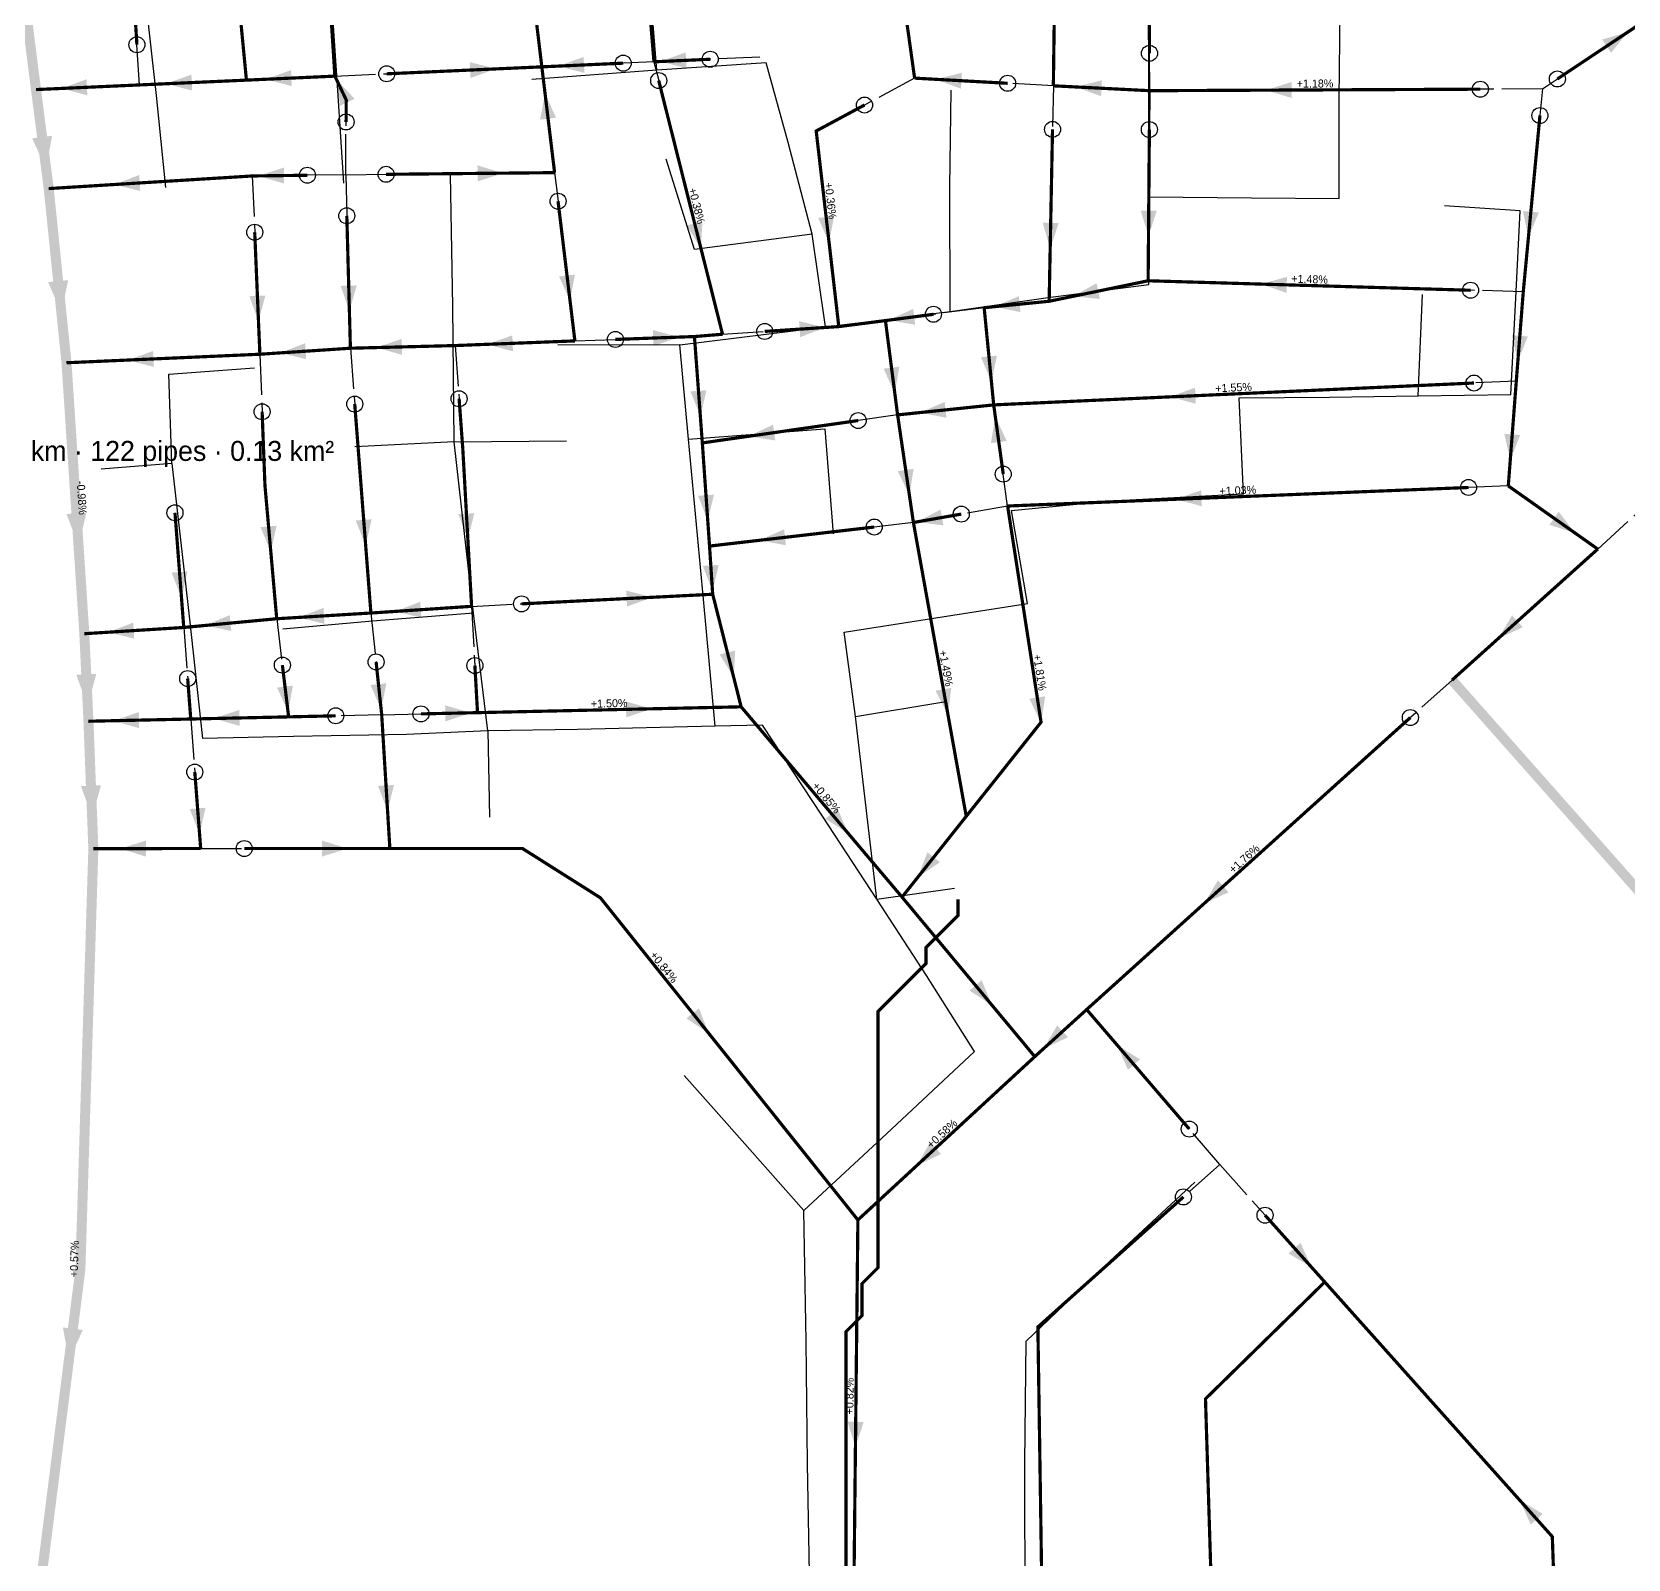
# Model space of a CAD drawing. Header units: metres. Extents: x 441395 to 476894, y 2561381 to 2578972.
# Drawn here: x 450336.9 to 450735.7, y 2569277.3 to 2569658.9 of the extents above; entities that cross this region are included whole.
import ezdxf
from ezdxf.enums import TextEntityAlignment as Align

# ---------------------------------------------------------------- set-up
doc = ezdxf.new("R2010")
doc.units = ezdxf.units.M
doc.header["$LTSCALE"] = 8
doc.linetypes.add('DASHDOT', pattern=[3.556, 2.54, -0.508, 0, -0.508])
doc.linetypes.add('DASHED', pattern=[1.524, 1.27, -0.254])
for name, color, linetype in [('A_ARROWS', 7, 'Continuous'), ('A_BRANCH', 7, 'Continuous'), ('A_BUILT_2006', 252, 'Continuous'), ('A_CATCH_LABEL', 7, 'Continuous'), ('A_GRADIENT', 8, 'Continuous'), ('A_HEAD_GAP', 8, 'Continuous'), ('A_HEADS', 8, 'Continuous'), ('A_LATERAL', 7, 'Continuous'), ('A_STREAMS', 5, 'Continuous'), ('A_SUBMAIN', 7, 'Continuous')]:
    doc.layers.add(name, color=color, linetype=linetype)

msp = doc.modelspace()

# ---------------------------------------------------------------- linework, layer by layer
at = {"layer": 'A_ARROWS', "color": 1}
for points in [[(450735.62, 2569658.91), (450731.4, 2569653.7), (450729.18, 2569657.03)], [(450493.9, 2569651.55), (450500.21, 2569653.83), (450500.39, 2569649.84)], [(450452.75, 2569649.7), (450446.45, 2569647.41), (450446.27, 2569651.41)], [(450468.4, 2569650.4), (450474.7, 2569652.69), (450474.88, 2569648.69)], [(450344.2, 2569644.81), (450350.51, 2569647.1), (450350.69, 2569643.1)], [(450370.4, 2569645.99), (450376.7, 2569648.28), (450376.88, 2569644.28)], [(450395.29, 2569647.11), (450401.59, 2569649.4), (450401.77, 2569645.4)], [(450412.91, 2569647.13), (450417.47, 2569642.21), (450413.86, 2569640.49)], [(450562.7, 2569647.09), (450569.21, 2569648.74), (450568.98, 2569644.74)], [(450597.7, 2569645.18), (450604.2, 2569646.86), (450603.99, 2569642.86)], [(450645.19, 2569644.39), (450651.58, 2569646.42), (450651.6, 2569642.42)], [(450465.06, 2569643.61), (450467.81, 2569637.49), (450463.84, 2569637.02)], [(450340.41, 2569624.72), (450336.91, 2569632.34), (450341.87, 2569632.98)], [(450357.4, 2569620.8), (450363.67, 2569623.19), (450363.92, 2569619.2)], [(450393.43, 2569622.96), (450399.8, 2569625.04), (450399.85, 2569621.04)], [(450454.6, 2569623.64), (450448.22, 2569621.58), (450448.18, 2569625.58)], [(450615.84, 2569607.87), (450613.9, 2569614.28), (450617.89, 2569614.25)], [(450710.77, 2569607.63), (450709.38, 2569614.19), (450713.37, 2569613.81)], [(450504, 2569604.87), (450500.5, 2569610.59), (450504.38, 2569611.57)], [(450536.03, 2569606.33), (450533.3, 2569612.45), (450537.28, 2569612.91)], [(450591.28, 2569604.81), (450589.41, 2569611.25), (450593.4, 2569611.17)], [(450471.31, 2569591.71), (450468.56, 2569597.83), (450472.53, 2569598.3)], [(450344.22, 2569588.7), (450340.92, 2569596.4), (450345.9, 2569596.91)], [(450416.18, 2569589.13), (450414, 2569595.47), (450418, 2569595.58)], [(450597, 2569592.87), (450602.86, 2569596.12), (450603.67, 2569592.2)], [(450643.98, 2569595.92), (450650.44, 2569597.73), (450650.32, 2569593.73)], [(450393.46, 2569586.58), (450391.19, 2569592.89), (450395.19, 2569593.06)], [(450577.3, 2569590.27), (450583.47, 2569592.89), (450583.86, 2569588.91)], [(450535.05, 2569585.08), (450528.79, 2569582.66), (450528.53, 2569586.65)], [(450550.95, 2569586.9), (450557.03, 2569589.72), (450557.55, 2569585.75)], [(450422.9, 2569580.06), (450429.25, 2569582.22), (450429.35, 2569578.22)], [(450450.58, 2569580.87), (450456.89, 2569583.11), (450457.05, 2569579.12)], [(450498.49, 2569582.67), (450492.17, 2569580.44), (450492.02, 2569584.43)], [(450708.13, 2569576.62), (450706.63, 2569583.15), (450710.62, 2569582.84)], [(450360.82, 2569576.93), (450367.13, 2569579.21), (450367.3, 2569575.22)], [(450398.86, 2569578.72), (450405.12, 2569581.14), (450405.38, 2569577.15)], [(450576.6, 2569571.47), (450573.99, 2569577.64), (450577.97, 2569578.03)], [(450552.44, 2569568.69), (450549.64, 2569574.78), (450553.61, 2569575.29)], [(450621.17, 2569567.74), (450627.47, 2569570.03), (450627.65, 2569566.03)], [(450503.87, 2569562.87), (450501.4, 2569569.11), (450505.39, 2569569.4)], [(450558.78, 2569563.82), (450564.93, 2569566.47), (450565.35, 2569562.49)], [(450577.57, 2569562.77), (450580.43, 2569556.71), (450576.46, 2569556.16)], [(450515.98, 2569557.9), (450522.03, 2569560.79), (450522.6, 2569556.83)], [(450706.24, 2569551.98), (450704.73, 2569558.52), (450708.72, 2569558.21)], [(450556.1, 2569543.14), (450553.19, 2569549.18), (450557.15, 2569549.76)], [(450505.72, 2569536.78), (450503.28, 2569543.02), (450507.27, 2569543.3)], [(450622.71, 2569542.16), (450629.02, 2569544.41), (450629.18, 2569540.41)], [(450348.5, 2569530.64), (450345.48, 2569538.46), (450350.47, 2569538.79)], [(450445.77, 2569532.15), (450443.42, 2569538.43), (450447.41, 2569538.65)], [(450557.95, 2569536.49), (450563.91, 2569539.56), (450564.6, 2569535.62)], [(450722.41, 2569533.71), (450716.03, 2569535.77), (450718.34, 2569539.03)], [(450396.55, 2569528.98), (450393.99, 2569535.18), (450397.98, 2569535.53)], [(450420.24, 2569530.62), (450417.75, 2569536.85), (450421.74, 2569537.15)], [(450518.65, 2569531.9), (450524.78, 2569534.62), (450525.24, 2569530.65)], [(450374.22, 2569517.58), (450371.74, 2569523.81), (450375.73, 2569524.12)], [(450506.9, 2569519.23), (450504.48, 2569525.49), (450508.47, 2569525.75)], [(450491.84, 2569517.65), (450485.55, 2569515.33), (450485.35, 2569519.33)], [(450403.44, 2569512.62), (450409.71, 2569515), (450409.95, 2569511.01)], [(450427.62, 2569514.12), (450433.88, 2569516.54), (450434.14, 2569512.55)], [(450355.9, 2569508.92), (450362.16, 2569511.32), (450362.41, 2569507.33)], [(450380.1, 2569510.61), (450386.28, 2569513.2), (450386.66, 2569509.22)], [(450703.27, 2569507.38), (450706.69, 2569513.14), (450709.36, 2569510.17)], [(450512.19, 2569497.65), (450508.69, 2569503.37), (450512.57, 2569504.34)], [(450350.8, 2569490.43), (450347.93, 2569498.3), (450352.92, 2569498.53)], [(450400.86, 2569488.98), (450398.1, 2569495.09), (450402.07, 2569495.57)], [(450424.11, 2569489.59), (450421.45, 2569495.74), (450425.42, 2569496.17)], [(450565.73, 2569488.35), (450562.63, 2569494.3), (450566.57, 2569495)], [(450446.54, 2569488.78), (450440.18, 2569486.64), (450440.1, 2569490.64)], [(450491.71, 2569489.78), (450485.35, 2569487.64), (450485.26, 2569491.64)], [(450589.02, 2569486.28), (450586.07, 2569492.3), (450590.02, 2569492.91)], [(450357.2, 2569486.8), (450363.56, 2569488.95), (450363.65, 2569484.95)], [(450382.33, 2569487.36), (450388.68, 2569489.5), (450388.77, 2569485.5)], [(450351.91, 2569462.58), (450349.1, 2569470.48), (450354.1, 2569470.67)], [(450425.72, 2569464.24), (450423.33, 2569470.51), (450427.32, 2569470.75)], [(450378.74, 2569458.52), (450376.26, 2569464.75), (450380.24, 2569465.05)], [(450540.76, 2569458.7), (450535.1, 2569462.29), (450538.15, 2569464.87)], [(450358.93, 2569454.85), (450365.33, 2569456.85), (450365.33, 2569452.85)], [(450415.73, 2569454.87), (450409.33, 2569452.86), (450409.33, 2569456.86)], [(450558.19, 2569447.68), (450560.6, 2569453.93), (450563.73, 2569451.44)], [(450629.77, 2569441.14), (450633.18, 2569446.91), (450635.86, 2569443.94)], [(450576.72, 2569415.73), (450571.09, 2569419.38), (450574.16, 2569421.93)], [(450505.96, 2569408.68), (450500.41, 2569412.43), (450503.53, 2569414.93)], [(450589.65, 2569404.88), (450593.05, 2569410.66), (450595.73, 2569407.7)], [(450608.05, 2569405.72), (450613.73, 2569402.17), (450610.7, 2569399.56)], [(450557.97, 2569375.66), (450561.31, 2569381.47), (450564.03, 2569378.53)], [(450656.58, 2569350.23), (450650.83, 2569353.67), (450653.81, 2569356.34)], [(450346.08, 2569326.93), (450344.6, 2569335.18), (450349.57, 2569334.56)], [(450542.61, 2569305.21), (450540.68, 2569311.63), (450544.68, 2569311.58)], [(450708.58, 2569292.04), (450714.33, 2569288.6), (450711.35, 2569285.93)]]:
    msp.add_solid(points, dxfattribs=at)
at = {"layer": 'A_BRANCH', "color": 1, "const_width": 0.8}
for points in [[(450363.08, 2569655.74), (450357.68, 2569743.34), (450353.2, 2569791.4), (450339.48, 2569890.45)], [(450425.5, 2569648.47), (450464.26, 2569650.21)], [(450580.65, 2569646.1), (450557.4, 2569647.39)], [(450698.76, 2569644.63), (450616.14, 2569644.25)], [(450713.65, 2569638.04), (450709.48, 2569593.99)], [(450591.86, 2569634.59), (450591.02, 2569591.63)], [(450616.06, 2569634.54), (450615.75, 2569596.75)], [(450425.34, 2569623.35), (450467.45, 2569623.77)], [(450696.32, 2569594.38), (450615.75, 2569596.75)], [(450482.64, 2569582.09), (450502.39, 2569582.81)], [(450697.17, 2569571.2), (450577.16, 2569565.73)], [(450579.55, 2569548.43), (450577.16, 2569565.73)], [(450695.8, 2569545.09), (450580.64, 2569540.46)], [(450569.07, 2569538.44), (450557.1, 2569536.34)], [(450459.19, 2569516.01), (450506.95, 2569518.41)], [(450399.43, 2569500.71), (450401, 2569487.77)], [(450422.85, 2569501.49), (450424.25, 2569488.29)], [(450447.53, 2569500.59), (450448.19, 2569488.82)], [(450434.06, 2569488.51), (450448.19, 2569488.82)], [(450681.27, 2569487.59), (450676.33, 2569483.16), (450600.39, 2569414.63)], [(450377.55, 2569473.98), (450379.02, 2569454.86)], [(450389.9, 2569454.86), (450426.29, 2569454.87)], [(450626.04, 2569384.76), (450600.39, 2569414.63)], [(450644.96, 2569363.23), (450659.88, 2569346.54)]]:
    msp.add_lwpolyline(points, dxfattribs=at)
at = {"layer": 'A_BRANCH', "color": 1, "linetype": 'DASHED', "const_width": 0.8}
for points in [[(450616.09, 2569653.59), (450616.03, 2569666.57)], [(450484.59, 2569651.13), (450464.26, 2569650.21)], [(450415.35, 2569636.43), (450415.39, 2569641.93), (450412.55, 2569647.89)], [(450493.46, 2569646.78), (450509.41, 2569583.39)], [(450544.88, 2569640.67), (450532.81, 2569634.18), (450538.46, 2569585.3)], [(450468.31, 2569616.62), (450472.52, 2569581.72)], [(450415.53, 2569612.98), (450416.43, 2569579.89)], [(450392.52, 2569608.87), (450393.81, 2569578.39)], [(450562.11, 2569588.37), (450550.11, 2569586.8)], [(450519.96, 2569584.09), (450538.46, 2569585.3)], [(450417.51, 2569565.94), (450421.55, 2569513.72)], [(450443.59, 2569567.27), (450444.51, 2569554.79), (450446.71, 2569515.39)], [(450394.37, 2569564.02), (450395.08, 2569545.56), (450398.02, 2569512.29)], [(450543.3, 2569561.82), (450504.36, 2569556.23)], [(450547.32, 2569535.21), (450506.16, 2569530.45)], [(450375.77, 2569497.33), (450376.54, 2569487.23)], [(450412.76, 2569488.03), (450401, 2569487.77)], [(450720.44, 2569175.59), (450716.74, 2569282.9), (450659.88, 2569346.54)]]:
    msp.add_lwpolyline(points, dxfattribs=at)
at = {"layer": 'A_BUILT_2006', "color": 252}
for points in [[(450365.02, 2569669.22), (450367.91, 2569643.02)], [(450411.59, 2569667.98), (450413.22, 2569644.27)], [(450492.99, 2569649.41), (450491.37, 2569669.2)], [(450615.94, 2569643.46), (450615.98, 2569665.04)], [(450663.46, 2569642.24), (450663.75, 2569664.21)], [(450520.3, 2569651.23), (450492.99, 2569649.41)], [(450525.81, 2569631.31), (450520.3, 2569651.23)], [(450492.99, 2569649.41), (450461.79, 2569647.04)], [(450367.91, 2569643.02), (450370.22, 2569620.03)], [(450413.22, 2569644.27), (450414.67, 2569621.15)], [(450566.23, 2569620.26), (450566.57, 2569644.38)], [(450615.93, 2569617.7), (450615.94, 2569643.46)], [(450663.44, 2569617.35), (450663.46, 2569642.24)], [(450531.83, 2569608.4), (450525.81, 2569631.31)], [(450502.41, 2569604.57), (450495.33, 2569627.14)], [(450442, 2569590.34), (450441.45, 2569623.21)], [(450566.25, 2569589.04), (450566.23, 2569620.26)], [(450615.91, 2569595.8), (450615.93, 2569617.7)], [(450615.93, 2569617.7), (450641.59, 2569617.46)], [(450641.59, 2569617.46), (450663.44, 2569617.35)], [(450708.7, 2569614.2), (450689.76, 2569615.48)], [(450707.6, 2569592.39), (450708.7, 2569614.2)], [(450531.83, 2569608.4), (450502.41, 2569604.57)], [(450535.15, 2569585.22), (450531.83, 2569608.4)], [(450590.8, 2569592.55), (450615.91, 2569595.8)], [(450442.36, 2569556.47), (450442, 2569590.34)], [(450566.25, 2569589.04), (450590.8, 2569592.55)], [(450683.18, 2569568.01), (450684.28, 2569593.29)], [(450706.4, 2569568.32), (450707.6, 2569592.39)], [(450535.15, 2569585.22), (450566.25, 2569589.04)], [(450498.78, 2569580.73), (450535.15, 2569585.22)], [(450498.78, 2569580.73), (450468.29, 2569580.64)], [(450500.91, 2569557.18), (450498.78, 2569580.73)], [(450371.05, 2569573.45), (450392.49, 2569575.02)], [(450371.85, 2569551.06), (450371.05, 2569573.45)], [(450638.51, 2569567.5), (450661.1, 2569567.65)], [(450639.61, 2569543.52), (450638.51, 2569567.5)], [(450661.1, 2569567.65), (450683.18, 2569568.01)], [(450683.18, 2569568.01), (450706.4, 2569568.32)], [(450500.91, 2569557.18), (450534.96, 2569559.78)], [(450534.96, 2569559.78), (450537.06, 2569533.47)], [(450442.36, 2569556.47), (450417.57, 2569555.28)], [(450442.36, 2569556.47), (450470.46, 2569556.72)], [(450447.2, 2569513.71), (450442.36, 2569556.47)], [(450504.66, 2569517.21), (450500.91, 2569557.18)], [(450371.85, 2569551.06), (450354.19, 2569549.68)], [(450376.31, 2569512.2), (450371.86, 2569551.06), (450371.85, 2569551.06)], [(450606.41, 2569541.78), (450639.61, 2569543.52)], [(450581.64, 2569539.3), (450606.41, 2569541.78)], [(450585.6, 2569516.12), (450581.64, 2569539.3)], [(450507.54, 2569485.44), (450504.66, 2569517.21)], [(450561.58, 2569512.35), (450585.6, 2569516.12)], [(450379.57, 2569482.38), (450376.31, 2569512.2)], [(450421.92, 2569511.69), (450399.51, 2569509.67)], [(450447.2, 2569513.71), (450421.92, 2569511.69)], [(450450.8, 2569484.24), (450447.2, 2569513.71)], [(450539.84, 2569508.96), (450561.58, 2569512.35)], [(450542.6, 2569487.89), (450539.84, 2569508.96)], [(450542.6, 2569487.89), (450564.71, 2569491.55)], [(450545.72, 2569461.42), (450542.6, 2569487.89)], [(450402.22, 2569482.9), (450379.57, 2569482.38)], [(450430.44, 2569483.38), (450402.22, 2569482.9)], [(450450.8, 2569484.24), (450430.44, 2569483.38)], [(450473.18, 2569484.57), (450450.8, 2569484.24)], [(450450.8, 2569484.24), (450451.2, 2569462.69)], [(450507.54, 2569485.44), (450473.18, 2569484.57)], [(450519.39, 2569485.66), (450507.54, 2569485.44)], [(450534.39, 2569462.96), (450519.39, 2569485.66)], [(450547.95, 2569442.21), (450534.39, 2569462.96)], [(450547.95, 2569442.21), (450545.72, 2569461.42)], [(450547.95, 2569442.21), (450567.4, 2569444.99)], [(450560.38, 2569423.14), (450547.95, 2569442.21)], [(450572.34, 2569404.17), (450560.38, 2569423.14)], [(450550.4, 2569383.59), (450572.34, 2569404.17)], [(450509.8, 2569386.89), (450499.86, 2569398.12)], [(450529.69, 2569364.43), (450509.8, 2569386.89)], [(450529.69, 2569364.43), (450550.4, 2569383.59)], [(450606.15, 2569351.75), (450627.39, 2569371.51)], [(450530.31, 2569331.72), (450529.69, 2569364.43)], [(450585.28, 2569331.73), (450606.15, 2569351.75)], [(450530.66, 2569301.06), (450530.31, 2569331.72)], [(450584.98, 2569301.37), (450585.28, 2569331.73)], [(450531.1, 2569273.72), (450530.66, 2569301.06)], [(450585.03, 2569263.02), (450584.98, 2569301.37)]]:
    msp.add_lwpolyline(points, dxfattribs=at)
at = {"layer": 'A_HEAD_GAP', "color": 8, "linetype": 'DASHED'}
for points in [[(450363.7, 2569645.69), (450363.08, 2569655.74)], [(450616.14, 2569644.25), (450616.09, 2569653.59)], [(450492.28, 2569651.47), (450484.59, 2569651.13)], [(450492.28, 2569651.47), (450493.46, 2569646.78)], [(450518.7, 2569652.66), (450506.33, 2569652.11)], [(450412.55, 2569647.89), (450425.5, 2569648.47)], [(450557.4, 2569647.39), (450544.88, 2569640.67)], [(450592.07, 2569645.47), (450580.65, 2569646.1)], [(450714.28, 2569644.7), (450718, 2569647.18)], [(450592.07, 2569645.47), (450591.86, 2569634.59)], [(450616.14, 2569644.25), (450616.06, 2569634.54)], [(450714.28, 2569644.7), (450698.76, 2569644.63)], [(450714.28, 2569644.7), (450713.65, 2569638.04)], [(450415.25, 2569623.25), (450415.35, 2569636.43)], [(450391.92, 2569622.94), (450392.52, 2569608.87)], [(450415.25, 2569623.25), (450405.68, 2569623.12)], [(450415.25, 2569623.25), (450425.34, 2569623.35)], [(450415.25, 2569623.25), (450415.53, 2569612.98)], [(450467.45, 2569623.77), (450468.31, 2569616.62)], [(450709.48, 2569593.99), (450696.32, 2569594.38)], [(450574.78, 2569590.02), (450562.11, 2569588.37)], [(450472.52, 2569581.72), (450482.64, 2569582.09)], [(450509.41, 2569583.39), (450519.96, 2569584.09)], [(450393.81, 2569578.39), (450394.37, 2569564.02)], [(450416.43, 2569579.89), (450417.51, 2569565.94)], [(450442.61, 2569580.56), (450443.59, 2569567.27)], [(450707.74, 2569571.68), (450697.17, 2569571.2)], [(450553.15, 2569563.23), (450543.3, 2569561.82)], [(450580.64, 2569540.46), (450579.55, 2569548.43)], [(450705.74, 2569545.49), (450695.8, 2569545.09)], [(450580.64, 2569540.46), (450569.07, 2569538.44)], [(450728.09, 2569529.7), (450740.28, 2569540.89)], [(450557.1, 2569536.34), (450547.32, 2569535.21)], [(450446.71, 2569515.39), (450459.19, 2569516.01)], [(450446.71, 2569515.39), (450447.53, 2569500.59)], [(450374.79, 2569510.11), (450375.77, 2569497.33)], [(450398.02, 2569512.29), (450399.43, 2569500.71)], [(450421.55, 2569513.72), (450422.85, 2569501.49)], [(450691.68, 2569496.96), (450681.27, 2569487.59)], [(450376.54, 2569487.23), (450377.55, 2569473.98)], [(450424.25, 2569488.29), (450412.76, 2569488.03)], [(450424.25, 2569488.29), (450434.06, 2569488.51)], [(450379.02, 2569454.86), (450389.9, 2569454.86)], [(450633.64, 2569375.91), (450626.04, 2569384.76)], [(450633.64, 2569375.91), (450624.56, 2569367.79)], [(450633.64, 2569375.91), (450644.96, 2569363.23)]]:
    msp.add_lwpolyline(points, dxfattribs=at)
at = {"layer": 'A_HEADS', "color": 1}
for centre in [(450363.08, 2569655.74), (450506.33, 2569652.11), (450616.09, 2569653.59), (450425.5, 2569648.47), (450484.59, 2569651.13), (450493.46, 2569646.78), (450580.65, 2569646.1), (450698.76, 2569644.63), (450718, 2569647.18), (450544.88, 2569640.67), (450415.35, 2569636.43), (450713.65, 2569638.04), (450591.86, 2569634.59), (450616.06, 2569634.54), (450405.68, 2569623.12), (450425.34, 2569623.35), (450468.31, 2569616.62), (450415.53, 2569612.98), (450392.52, 2569608.87), (450696.32, 2569594.38), (450562.11, 2569588.37), (450519.96, 2569584.09), (450482.64, 2569582.09), (450697.17, 2569571.2), (450394.37, 2569564.02), (450417.51, 2569565.94), (450443.59, 2569567.27), (450543.3, 2569561.82), (450579.55, 2569548.43), (450695.8, 2569545.09), (450372.6, 2569538.77), (450569.07, 2569538.44), (450547.32, 2569535.21), (450459.19, 2569516.01), (450399.43, 2569500.71), (450422.85, 2569501.49), (450447.53, 2569500.59), (450375.77, 2569497.33), (450434.06, 2569488.51), (450412.76, 2569488.03), (450681.27, 2569487.59), (450377.55, 2569473.98), (450389.9, 2569454.86), (450626.04, 2569384.76), (450624.56, 2569367.79), (450644.96, 2569363.23)]:
    msp.add_circle(centre, 2, dxfattribs=at)
at = {"layer": 'A_LATERAL', "color": 1, "linetype": 'DASHDOT', "const_width": 0.8}
for points in [[(450368.52, 2569852.68), (450375.23, 2569806.29), (450380.9, 2569746.44), (450390.45, 2569646.89)], [(450398.28, 2569810.85), (450406.73, 2569738.26), (450412.55, 2569647.89)], [(450557.4, 2569647.39), (450552.79, 2569680.44)], [(450492.28, 2569651.47), (450490.21, 2569676.34)], [(450464.26, 2569650.21), (450461.55, 2569672.73)], [(450506.33, 2569652.11), (450492.28, 2569651.47)], [(450472.52, 2569581.72), (450442.61, 2569580.56)], [(450442.61, 2569580.56), (450416.43, 2569579.89)], [(450705.74, 2569545.49), (450728.09, 2569529.7)], [(450372.6, 2569538.77), (450374.79, 2569510.11)], [(450446.71, 2569515.39), (450421.55, 2569513.72)], [(450376.54, 2569487.23), (450350.98, 2569486.67)], [(450401, 2569487.77), (450376.54, 2569487.23)], [(450379.02, 2569454.86), (450352.2, 2569454.85)]]:
    msp.add_lwpolyline(points, dxfattribs=at)
at = {"layer": 'A_LATERAL', "color": 1, "linetype": 'DASHED', "const_width": 0.8}
for points in [[(450592.07, 2569645.47), (450592.7, 2569693.41)], [(450467.45, 2569623.77), (450464.26, 2569650.21)], [(450412.55, 2569647.89), (450390.45, 2569646.89)], [(450405.68, 2569623.12), (450391.92, 2569622.94)], [(450591.02, 2569591.63), (450574.78, 2569590.02)], [(450574.78, 2569590.02), (450577.16, 2569565.73)], [(450538.46, 2569585.3), (450550.11, 2569586.8)], [(450550.11, 2569586.8), (450553.15, 2569563.23)], [(450509.41, 2569583.39), (450502.39, 2569582.81)], [(450416.43, 2569579.89), (450393.81, 2569578.39)], [(450577.16, 2569565.73), (450553.15, 2569563.23)], [(450506.16, 2569530.45), (450506.95, 2569518.41)], [(450421.55, 2569513.72), (450398.02, 2569512.29)], [(450374.79, 2569510.11), (450349.95, 2569508.55)], [(450398.02, 2569512.29), (450374.79, 2569510.11)], [(450570.3, 2569462.92), (450554.26, 2569442.73)], [(450554.26, 2569442.73), (450587.43, 2569402.86)], [(450659.88, 2569346.54), (450630.08, 2569317.34), (450635.19, 2569151.97)]]:
    msp.add_lwpolyline(points, dxfattribs=at)
at = {"layer": 'A_LATERAL', "color": 1, "const_width": 0.8}
for points in [[(450718, 2569647.18), (450741.81, 2569663.04)], [(450363.7, 2569645.69), (450337.87, 2569644.53)], [(450390.45, 2569646.89), (450363.7, 2569645.69)], [(450616.14, 2569644.25), (450592.07, 2569645.47)], [(450391.92, 2569622.94), (450341.05, 2569619.79)], [(450615.75, 2569596.75), (450591.02, 2569591.63)], [(450709.48, 2569593.99), (450707.74, 2569571.68)], [(450502.39, 2569582.81), (450504.36, 2569556.23)], [(450393.81, 2569578.39), (450345.49, 2569576.26)], [(450707.74, 2569571.68), (450705.74, 2569545.49)], [(450553.15, 2569563.23), (450557.1, 2569536.34)], [(450504.36, 2569556.23), (450506.16, 2569530.45)], [(450580.64, 2569540.46), (450589, 2569486.44), (450570.3, 2569462.92)], [(450557.1, 2569536.34), (450570.3, 2569462.92)], [(450728.09, 2569529.7), (450691.68, 2569496.96)], [(450506.95, 2569518.41), (450514.06, 2569490.28)], [(450448.19, 2569488.82), (450514.06, 2569490.28)], [(450514.06, 2569490.28), (450554.26, 2569442.73)], [(450424.25, 2569488.29), (450426.29, 2569454.87)], [(450426.29, 2569454.87), (450459.41, 2569454.88), (450478.89, 2569442.56), (450543.23, 2569362.05)], [(450600.39, 2569414.63), (450587.43, 2569402.86)], [(450587.43, 2569402.86), (450543.23, 2569362.05)], [(450624.56, 2569367.79), (450588.2, 2569335.3), (450591, 2569150.89)], [(450543.23, 2569362.05), (450542.28, 2569273.98)]]:
    msp.add_lwpolyline(points, dxfattribs=at)
at = {"layer": 'A_STREAMS', "color": 5, "const_width": 0.8}
msp.add_lwpolyline([(450568.25, 2569442.15), (450568.25, 2569438.15), (450564.25, 2569434.15), (450560.25, 2569430.15), (450560.25, 2569426.15), (450556.25, 2569422.14), (450552.25, 2569418.14), (450548.24, 2569414.14), (450548.24, 2569410.14), (450548.24, 2569406.14), (450548.24, 2569402.13), (450548.24, 2569398.13), (450548.24, 2569394.13), (450548.24, 2569390.13), (450548.24, 2569386.13), (450548.24, 2569382.13), (450548.24, 2569378.12), (450548.24, 2569374.12), (450548.24, 2569370.12), (450548.24, 2569366.12), (450548.24, 2569362.12), (450548.24, 2569358.11), (450548.24, 2569354.11), (450548.24, 2569350.11), (450544.24, 2569346.11), (450544.24, 2569342.11), (450544.24, 2569338.11), (450540.24, 2569334.1), (450540.24, 2569330.1), (450540.24, 2569326.1), (450540.24, 2569322.1), (450540.24, 2569318.1), (450540.24, 2569314.1), (450540.24, 2569310.09), (450540.24, 2569306.09), (450540.24, 2569302.09), (450540.24, 2569298.09), (450540.24, 2569294.09), (450540.24, 2569290.08), (450540.24, 2569286.08), (450540.24, 2569282.08), (450540.24, 2569278.08), (450540.24, 2569274.08)], dxfattribs=at)
at = {"layer": 'A_SUBMAIN', "color": 1, "linetype": 'DASHDOT', "const_width": 2.5}
for points in [[(450304.53, 2569891), (450316.05, 2569823.21), (450323.45, 2569758.24), (450337.87, 2569644.53)], [(450337.87, 2569644.53), (450341.05, 2569619.79)], [(450341.05, 2569619.79), (450345.49, 2569576.26)], [(450345.49, 2569576.26), (450349.95, 2569508.55)], [(450691.68, 2569496.96), (450789.45, 2569386.45)]]:
    msp.add_lwpolyline(points, dxfattribs=at)
at = {"layer": 'A_SUBMAIN', "color": 1, "linetype": 'DASHED', "const_width": 2.5}
for points in [[(450349.95, 2569508.55), (450350.98, 2569486.67)], [(450350.98, 2569486.67), (450352.2, 2569454.85)]]:
    msp.add_lwpolyline(points, dxfattribs=at)
at = {"layer": 'A_SUBMAIN', "color": 1, "const_width": 2.5}
msp.add_lwpolyline([(450352.2, 2569454.85), (450348.96, 2569349.7), (450336.43, 2569250.44)], dxfattribs=at)

# ---------------------------------------------------------------- texts
at = {"layer": 'A_CATCH_LABEL', "color": 2}
msp.add_text('C05 · JOIN · 4.3 km · sub-main 1.6 km · 122 pipes · 0.13 km²', height=5, dxfattribs=at).set_placement((450321.53, 2569554.23), align=Align.MIDDLE_CENTER)
at = {"layer": 'A_GRADIENT', "color": 1}
for s, rotation, p in [('+1.18%', 0.2615, (450657.45, 2569644.44)), ('+0.38%', -75.8745, (450501.43, 2569615.09)), ('+0.36%', -83.4069, (450534.84, 2569616.55)), ('+1.48%', 358.314, (450656.04, 2569595.56)), ('+1.55%', 2.6087, (450637.17, 2569568.47)), ('-0.98%', -86.2328, (450347.72, 2569542.4)), ('+1.03%', 2.3027, (450638.22, 2569542.78)), ('+1.49%', -79.8066, (450563.7, 2569499.63)), ('+1.81%', -81.211, (450587.11, 2569498.61)), ('+1.50%', 1.268, (450481.12, 2569489.55)), ('+0.85%', -49.7833, (450534.16, 2569466.5)), ('+1.76%', 42.0599, (450640.83, 2569451.12)), ('+0.84%', -51.3732, (450493.53, 2569424.24)), ('+0.58%', 42.7174, (450565.33, 2569382.45)), ('+0.57%', 88.2317, (450349.04, 2569352.27)), ('+0.82%', 89.3826, (450542.75, 2569318.01))]:
    msp.add_text(s, height=2, rotation=rotation, dxfattribs=at).set_placement(p, align=Align.BOTTOM_CENTER)

doc.saveas('drawing.dxf')
